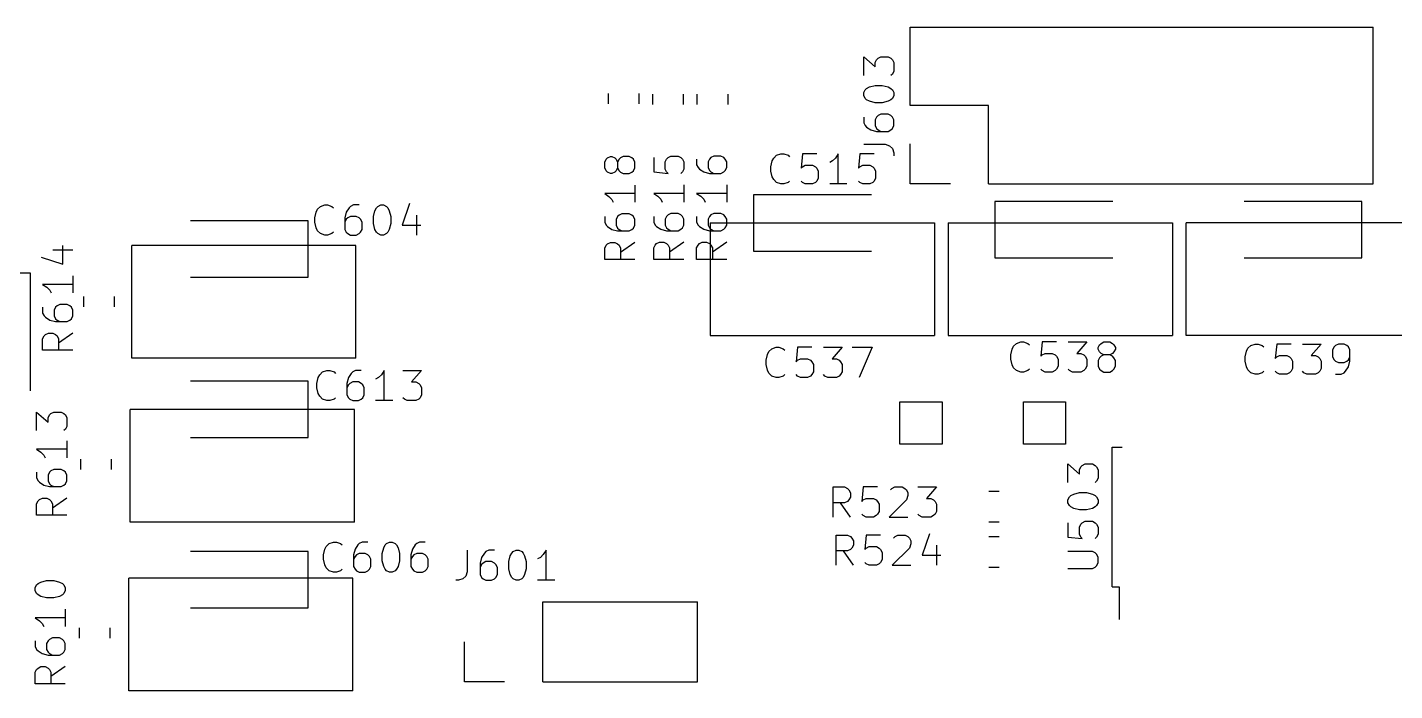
# Model space of a CAD drawing. Extents: x 51 to 209, y -132 to -32.
# Drawn here: x 136.18 to 181.56, y -131.25 to -109.21 of the extents above; entities that cross this region are included whole.
import ezdxf

# ---------------------------------------------------------------- set-up
doc = ezdxf.new("R2010")
doc.units = 0
doc.layers.add('BLACK', color=7, linetype='CONTINUOUS')

msp = doc.modelspace()

# ---------------------------------------------------------------- linework, layer by layer
at = {"layer": 'BLACK', "linetype": 'CONTINUOUS'}
for p, q in [((165.486, -109.214), (180.846, -109.214)), ((165.486, -111.814), (165.486, -109.214)), ((180.846, -114.414), (180.846, -109.214)), ((163.938, -110.814), (163.938, -110.195)), ((163.938, -110.195), (164.319, -110.528)), ((164.367, -110.29), (164.415, -110.243)), ((164.415, -110.243), (164.51, -110.195)), ((164.51, -110.195), (164.748, -110.195)), ((164.748, -110.195), (164.843, -110.243)), ((164.843, -110.243), (164.891, -110.29)), ((164.319, -110.385), (164.367, -110.29)), ((164.319, -110.528), (164.319, -110.385)), ((164.891, -110.29), (164.938, -110.385)), ((164.938, -110.671), (164.891, -110.766)), ((164.938, -110.385), (164.938, -110.671)), ((164.129, -111.195), (164.319, -111.147)), ((164.319, -111.147), (164.557, -111.147)), ((164.557, -111.147), (164.748, -111.195)), ((164.891, -110.766), (164.843, -110.814)), ((155.456, -111.413), (155.456, -111.755)), ((156.476, -111.413), (156.476, -111.755)), ((156.932, -111.432), (156.932, -111.774)), ((157.952, -111.432), (157.952, -111.774)), ((158.406, -111.432), (158.406, -111.774)), ((159.426, -111.432), (159.426, -111.774)), ((163.938, -111.385), (163.986, -111.29)), ((163.938, -111.481), (163.938, -111.385)), ((163.986, -111.576), (163.938, -111.481)), ((163.986, -111.29), (164.034, -111.243)), ((164.034, -111.624), (163.986, -111.576)), ((164.034, -111.243), (164.129, -111.195)), ((164.129, -111.671), (164.034, -111.624)), ((164.748, -111.195), (164.843, -111.243)), ((164.843, -111.624), (164.748, -111.671)), ((164.843, -111.243), (164.891, -111.29)), ((164.891, -111.576), (164.843, -111.624)), ((164.891, -111.29), (164.938, -111.385)), ((164.938, -111.481), (164.891, -111.576)), ((164.938, -111.385), (164.938, -111.481)), ((164.319, -111.719), (164.129, -111.671)), ((164.557, -111.719), (164.319, -111.719)), ((164.748, -111.671), (164.557, -111.719)), ((168.086, -111.814), (165.486, -111.814)), ((168.086, -114.414), (168.086, -111.814)), ((163.938, -112.195), (163.938, -112.385)), ((163.938, -112.385), (163.986, -112.481)), ((163.986, -112.481), (164.034, -112.528)), ((164.034, -112.528), (164.176, -112.624)), ((164.367, -112.195), (164.319, -112.29)), ((164.319, -112.29), (164.319, -112.481)), ((164.319, -112.481), (164.367, -112.576)), ((164.415, -112.147), (164.367, -112.195)), ((164.51, -112.1), (164.415, -112.147)), ((164.748, -112.1), (164.51, -112.1)), ((164.843, -112.147), (164.748, -112.1)), ((164.891, -112.195), (164.843, -112.147)), ((164.938, -112.29), (164.891, -112.195)), ((164.891, -112.576), (164.938, -112.481)), ((164.938, -112.481), (164.938, -112.29)), ((164.176, -112.624), (164.367, -112.671)), ((164.367, -112.576), (164.415, -112.624)), ((164.367, -112.671), (164.748, -112.671)), ((164.415, -112.624), (164.51, -112.671)), ((164.748, -112.671), (164.843, -112.624)), ((164.843, -112.624), (164.891, -112.576)), ((161.048, -113.464), (161.191, -113.416)), ((161.191, -113.416), (161.286, -113.416)), ((161.286, -113.416), (161.429, -113.464)), ((161.906, -113.416), (161.858, -113.893)), ((162.382, -113.416), (161.906, -113.416)), ((163.096, -113.416), (163.001, -113.559)), ((163.096, -114.416), (163.096, -113.416)), ((163.81, -113.416), (163.763, -113.893)), ((164.286, -113.416), (163.81, -113.416)), ((163.938, -113.1), (164.653, -113.1)), ((164.653, -113.1), (164.796, -113.147)), ((164.796, -113.147), (164.891, -113.243)), ((164.891, -113.243), (164.938, -113.385)), ((164.938, -113.385), (164.938, -113.481)), ((165.486, -114.414), (165.486, -113.084)), ((155.342, -113.692), (155.39, -113.597)), ((155.342, -113.883), (155.342, -113.692)), ((155.39, -113.978), (155.342, -113.883)), ((155.39, -113.597), (155.437, -113.549)), ((155.437, -113.549), (155.532, -113.502)), ((155.532, -113.502), (155.58, -113.502)), ((155.58, -113.502), (155.675, -113.549)), ((155.675, -113.549), (155.723, -113.597)), ((155.723, -113.597), (155.771, -113.692)), ((155.771, -113.883), (155.723, -113.978)), ((155.818, -113.597), (155.771, -113.692)), ((155.771, -113.692), (155.771, -113.883)), ((155.771, -113.883), (155.818, -113.978)), ((155.866, -113.549), (155.818, -113.597)), ((155.961, -113.502), (155.866, -113.549)), ((156.152, -113.502), (155.961, -113.502)), ((156.247, -113.549), (156.152, -113.502)), ((156.294, -113.597), (156.247, -113.549)), ((156.342, -113.692), (156.294, -113.597)), ((156.294, -113.978), (156.342, -113.883)), ((156.342, -113.883), (156.342, -113.692)), ((156.968, -113.544), (156.968, -114.02)), ((157.349, -113.686), (157.397, -113.591)), ((157.349, -113.924), (157.349, -113.686)), ((157.397, -113.591), (157.445, -113.544)), ((157.445, -113.544), (157.54, -113.496)), ((157.54, -113.496), (157.778, -113.496)), ((157.778, -113.496), (157.873, -113.544)), ((157.873, -113.544), (157.921, -113.591)), ((157.921, -113.591), (157.968, -113.686)), ((157.968, -113.686), (157.968, -113.924)), ((158.392, -113.591), (158.392, -113.782)), ((158.392, -113.782), (158.44, -113.877)), ((158.44, -113.877), (158.487, -113.924)), ((158.821, -113.591), (158.773, -113.686)), ((158.773, -113.686), (158.773, -113.877)), ((158.773, -113.877), (158.821, -113.972)), ((158.868, -113.544), (158.821, -113.591)), ((158.963, -113.496), (158.868, -113.544)), ((159.202, -113.496), (158.963, -113.496)), ((159.297, -113.544), (159.202, -113.496)), ((159.344, -113.591), (159.297, -113.544)), ((159.392, -113.686), (159.344, -113.591)), ((159.344, -113.972), (159.392, -113.877)), ((159.392, -113.877), (159.392, -113.686)), ((160.858, -113.845), (160.906, -113.654)), ((160.858, -113.988), (160.858, -113.845)), ((160.906, -113.654), (160.953, -113.559)), ((160.953, -113.559), (161.048, -113.464)), ((161.429, -113.464), (161.477, -113.512)), ((161.858, -113.893), (161.906, -113.845)), ((161.906, -113.845), (162.001, -113.797)), ((162.001, -113.797), (162.239, -113.797)), ((162.239, -113.797), (162.334, -113.845)), ((162.334, -113.845), (162.382, -113.893)), ((162.382, -113.893), (162.429, -113.988)), ((162.906, -113.654), (162.81, -113.702)), ((163.001, -113.559), (162.906, -113.654)), ((163.763, -113.893), (163.81, -113.845)), ((163.81, -113.845), (163.906, -113.797)), ((163.906, -113.797), (164.144, -113.797)), ((164.144, -113.797), (164.239, -113.845)), ((164.239, -113.845), (164.286, -113.893)), ((164.286, -113.893), (164.334, -113.988)), ((155.437, -114.026), (155.39, -113.978)), ((155.532, -114.073), (155.437, -114.026)), ((155.58, -114.073), (155.532, -114.073)), ((155.675, -114.026), (155.58, -114.073)), ((155.723, -113.978), (155.675, -114.026)), ((155.818, -113.978), (155.866, -114.026)), ((155.866, -114.026), (155.961, -114.073)), ((155.961, -114.073), (156.152, -114.073)), ((156.152, -114.073), (156.247, -114.026)), ((156.247, -114.026), (156.294, -113.978)), ((156.968, -114.02), (157.445, -114.067)), ((157.397, -114.02), (157.349, -113.924)), ((157.445, -114.067), (157.397, -114.02)), ((157.921, -114.02), (157.873, -114.067)), ((157.968, -113.924), (157.921, -114.02)), ((158.487, -113.924), (158.63, -114.02)), ((158.63, -114.02), (158.821, -114.067)), ((158.821, -113.972), (158.868, -114.02)), ((158.821, -114.067), (159.202, -114.067)), ((158.868, -114.02), (158.963, -114.067)), ((159.202, -114.067), (159.297, -114.02)), ((159.297, -114.02), (159.344, -113.972)), ((160.906, -114.178), (160.858, -113.988)), ((160.953, -114.274), (160.906, -114.178)), ((161.048, -114.369), (160.953, -114.274)), ((161.477, -114.321), (161.429, -114.369)), ((161.906, -114.369), (161.858, -114.321)), ((162.382, -114.321), (162.334, -114.369)), ((162.429, -114.226), (162.382, -114.321)), ((162.429, -113.988), (162.429, -114.226)), ((163.81, -114.369), (163.763, -114.321)), ((164.286, -114.321), (164.239, -114.369)), ((164.334, -114.226), (164.286, -114.321)), ((164.334, -113.988), (164.334, -114.226)), ((156.342, -114.74), (155.342, -114.74)), ((155.342, -114.74), (155.485, -114.835)), ((156.342, -114.454), (156.342, -115.026)), ((157.968, -114.734), (156.968, -114.734)), ((156.968, -114.734), (157.111, -114.829)), ((157.968, -114.448), (157.968, -115.02)), ((159.392, -114.734), (158.392, -114.734)), ((158.392, -114.734), (158.535, -114.829)), ((159.392, -114.448), (159.392, -115.02)), ((164.196, -114.779), (160.286, -114.779)), ((160.286, -114.779), (160.286, -116.649)), ((161.191, -114.416), (161.048, -114.369)), ((161.286, -114.416), (161.191, -114.416)), ((161.429, -114.369), (161.286, -114.416)), ((162.001, -114.416), (161.906, -114.369)), ((162.239, -114.416), (162.001, -114.416)), ((162.334, -114.369), (162.239, -114.416)), ((163.382, -114.416), (162.81, -114.416)), ((163.906, -114.416), (163.81, -114.369)), ((164.144, -114.416), (163.906, -114.416)), ((164.239, -114.369), (164.144, -114.416)), ((166.816, -114.414), (165.486, -114.414)), ((168.086, -114.414), (180.846, -114.414)), ((145.766, -115.354), (145.813, -115.259)), ((145.813, -115.259), (145.908, -115.164)), ((145.908, -115.164), (146.051, -115.116)), ((146.051, -115.116), (146.146, -115.116)), ((146.146, -115.116), (146.289, -115.164)), ((146.289, -115.164), (146.337, -115.212)), ((146.861, -115.212), (146.766, -115.354)), ((146.908, -115.164), (146.861, -115.212)), ((147.004, -115.116), (146.908, -115.164)), ((147.194, -115.116), (147.004, -115.116)), ((147.718, -115.307), (147.766, -115.212)), ((147.766, -115.212), (147.813, -115.164)), ((147.813, -115.164), (147.908, -115.116)), ((147.908, -115.116), (148.004, -115.116)), ((148.004, -115.116), (148.099, -115.164)), ((148.099, -115.164), (148.146, -115.212)), ((148.146, -115.212), (148.194, -115.307)), ((148.861, -115.069), (148.623, -115.783)), ((155.485, -114.835), (155.58, -114.93)), ((155.58, -114.93), (155.628, -115.026)), ((157.111, -114.829), (157.206, -114.924)), ((157.206, -114.924), (157.254, -115.02)), ((158.535, -114.829), (158.63, -114.924)), ((158.63, -114.924), (158.678, -115.02)), ((172.206, -114.999), (168.296, -114.999)), ((168.296, -114.999), (168.296, -116.869)), ((180.476, -114.999), (176.566, -114.999)), ((180.476, -116.869), (180.476, -114.999)), ((145.506, -115.649), (141.596, -115.649)), ((145.506, -117.519), (145.506, -115.649)), ((145.718, -115.545), (145.766, -115.354)), ((145.718, -115.688), (145.718, -115.545)), ((145.766, -115.878), (145.718, -115.688)), ((146.766, -115.354), (146.718, -115.545)), ((146.718, -115.545), (146.718, -115.926)), ((146.766, -115.593), (146.718, -115.688)), ((146.813, -115.545), (146.766, -115.593)), ((146.908, -115.497), (146.813, -115.545)), ((147.099, -115.497), (146.908, -115.497)), ((147.194, -115.545), (147.099, -115.497)), ((147.242, -115.593), (147.194, -115.545)), ((147.289, -115.688), (147.242, -115.593)), ((147.289, -115.926), (147.289, -115.688)), ((147.67, -115.497), (147.718, -115.307)), ((147.67, -115.735), (147.67, -115.497)), ((148.194, -115.307), (148.242, -115.497)), ((148.242, -115.497), (148.242, -115.735)), ((149.099, -115.45), (149.099, -116.116)), ((155.342, -115.502), (155.342, -115.692)), ((155.342, -115.692), (155.39, -115.787)), ((155.771, -115.502), (155.723, -115.597)), ((155.723, -115.597), (155.723, -115.787)), ((155.818, -115.454), (155.771, -115.502)), ((155.913, -115.407), (155.818, -115.454)), ((156.152, -115.407), (155.913, -115.407)), ((156.247, -115.454), (156.152, -115.407)), ((156.294, -115.502), (156.247, -115.454)), ((156.342, -115.597), (156.294, -115.502)), ((156.342, -115.787), (156.342, -115.597)), ((156.968, -115.496), (156.968, -115.686)), ((156.968, -115.686), (157.016, -115.782)), ((157.397, -115.496), (157.349, -115.591)), ((157.349, -115.591), (157.349, -115.782)), ((157.445, -115.448), (157.397, -115.496)), ((157.54, -115.401), (157.445, -115.448)), ((157.778, -115.401), (157.54, -115.401)), ((157.873, -115.448), (157.778, -115.401)), ((157.921, -115.496), (157.873, -115.448)), ((157.968, -115.591), (157.921, -115.496)), ((157.968, -115.782), (157.968, -115.591)), ((158.392, -115.496), (158.392, -115.686)), ((158.392, -115.686), (158.44, -115.782)), ((158.821, -115.496), (158.773, -115.591)), ((158.773, -115.591), (158.773, -115.782)), ((158.868, -115.448), (158.821, -115.496)), ((158.846, -115.714), (166.286, -115.714)), ((158.846, -115.714), (158.846, -119.454)), ((158.963, -115.401), (158.868, -115.448)), ((159.202, -115.401), (158.963, -115.401)), ((159.297, -115.448), (159.202, -115.401)), ((159.344, -115.496), (159.297, -115.448)), ((159.392, -115.591), (159.344, -115.496)), ((159.392, -115.782), (159.392, -115.591)), ((166.286, -115.714), (166.286, -119.454)), ((166.746, -115.714), (174.186, -115.714)), ((166.746, -115.714), (166.746, -119.454)), ((174.186, -115.714), (174.186, -119.454)), ((182.086, -115.714), (174.646, -115.714)), ((174.646, -119.454), (174.646, -115.714)), ((145.813, -115.974), (145.766, -115.878)), ((145.908, -116.069), (145.813, -115.974)), ((146.051, -116.116), (145.908, -116.069)), ((146.146, -116.116), (146.051, -116.116)), ((146.289, -116.069), (146.146, -116.116)), ((146.337, -116.021), (146.289, -116.069)), ((146.718, -115.926), (146.766, -116.021)), ((146.766, -116.021), (146.813, -116.069)), ((146.813, -116.069), (146.908, -116.116)), ((146.908, -116.116), (147.099, -116.116)), ((147.099, -116.116), (147.194, -116.069)), ((147.194, -116.069), (147.242, -116.021)), ((147.242, -116.021), (147.289, -115.926)), ((147.718, -115.926), (147.67, -115.735)), ((147.766, -116.021), (147.718, -115.926)), ((147.813, -116.069), (147.766, -116.021)), ((147.908, -116.116), (147.813, -116.069)), ((148.004, -116.116), (147.908, -116.116)), ((148.099, -116.069), (148.004, -116.116)), ((148.146, -116.021), (148.099, -116.069)), ((148.194, -115.926), (148.146, -116.021)), ((148.242, -115.735), (148.194, -115.926)), ((148.623, -115.783), (149.242, -115.783)), ((155.39, -115.787), (155.437, -115.835)), ((155.437, -115.835), (155.58, -115.93)), ((155.58, -115.93), (155.771, -115.978)), ((155.723, -115.787), (155.771, -115.883)), ((155.771, -115.883), (155.818, -115.93)), ((155.771, -115.978), (156.152, -115.978)), ((155.818, -115.93), (155.913, -115.978)), ((156.152, -115.978), (156.247, -115.93)), ((156.247, -115.93), (156.294, -115.883)), ((156.294, -115.883), (156.342, -115.787)), ((157.016, -115.782), (157.064, -115.829)), ((157.064, -115.829), (157.206, -115.924)), ((157.206, -115.924), (157.397, -115.972)), ((157.349, -115.782), (157.397, -115.877)), ((157.397, -115.877), (157.445, -115.924)), ((157.397, -115.972), (157.778, -115.972)), ((157.445, -115.924), (157.54, -115.972)), ((157.778, -115.972), (157.873, -115.924)), ((157.873, -115.924), (157.921, -115.877)), ((157.921, -115.877), (157.968, -115.782)), ((158.44, -115.782), (158.487, -115.829)), ((158.487, -115.829), (158.63, -115.924)), ((158.63, -115.924), (158.821, -115.972)), ((158.773, -115.782), (158.821, -115.877)), ((158.821, -115.877), (158.868, -115.924)), ((158.821, -115.972), (159.202, -115.972)), ((158.868, -115.924), (158.963, -115.972)), ((159.202, -115.972), (159.297, -115.924)), ((159.297, -115.924), (159.344, -115.877)), ((159.344, -115.877), (159.392, -115.782)), ((137.022, -116.611), (137.688, -116.611)), ((137.355, -117.087), (137.355, -116.468)), ((147.086, -116.464), (139.646, -116.464)), ((139.646, -120.204), (139.646, -116.464)), ((147.086, -120.204), (147.086, -116.464)), ((155.342, -116.549), (155.39, -116.454)), ((155.342, -116.93), (155.342, -116.549)), ((155.39, -116.454), (155.437, -116.407)), ((155.437, -116.407), (155.532, -116.359)), ((155.532, -116.359), (155.675, -116.359)), ((155.675, -116.359), (155.771, -116.407)), ((155.771, -116.407), (155.818, -116.454)), ((155.818, -116.454), (155.866, -116.549)), ((156.342, -116.359), (155.866, -116.692)), ((155.866, -116.549), (155.866, -116.93)), ((156.968, -116.544), (157.016, -116.448)), ((156.968, -116.924), (156.968, -116.544)), ((157.016, -116.448), (157.064, -116.401)), ((157.064, -116.401), (157.159, -116.353)), ((157.159, -116.353), (157.302, -116.353)), ((157.302, -116.353), (157.397, -116.401)), ((157.397, -116.401), (157.445, -116.448)), ((157.445, -116.448), (157.492, -116.544)), ((157.968, -116.353), (157.492, -116.686)), ((157.492, -116.544), (157.492, -116.924)), ((158.392, -116.544), (158.44, -116.448)), ((158.392, -116.924), (158.392, -116.544)), ((158.44, -116.448), (158.487, -116.401)), ((158.487, -116.401), (158.582, -116.353)), ((158.582, -116.353), (158.725, -116.353)), ((158.725, -116.353), (158.821, -116.401)), ((158.821, -116.401), (158.868, -116.448)), ((158.868, -116.448), (158.916, -116.544)), ((159.392, -116.353), (158.916, -116.686)), ((158.916, -116.544), (158.916, -116.924)), ((136.641, -116.849), (137.355, -117.087)), ((156.342, -116.93), (155.342, -116.93)), ((157.968, -116.924), (156.968, -116.924)), ((159.392, -116.924), (158.392, -116.924)), ((160.286, -116.649), (164.196, -116.649)), ((168.296, -116.869), (172.206, -116.869)), ((176.566, -116.869), (180.476, -116.869)), ((136.281, -117.384), (134.411, -117.384)), ((136.281, -121.294), (136.281, -117.384)), ((137.688, -117.468), (137.688, -118.04)), ((141.596, -117.519), (145.506, -117.519)), ((137.688, -117.754), (136.688, -117.754)), ((136.688, -117.754), (136.831, -117.849)), ((136.831, -117.849), (136.926, -117.944)), ((136.926, -117.944), (136.974, -118.04)), ((137.26, -118.421), (137.165, -118.468)), ((137.498, -118.421), (137.26, -118.421)), ((137.593, -118.468), (137.498, -118.421)), ((138.056, -118.505), (138.056, -118.163)), ((139.076, -118.505), (139.076, -118.163)), ((136.688, -118.516), (136.688, -118.706)), ((136.688, -118.706), (136.736, -118.802)), ((136.736, -118.802), (136.784, -118.849)), ((136.784, -118.849), (136.926, -118.944)), ((137.117, -118.516), (137.069, -118.611)), ((137.069, -118.611), (137.069, -118.802)), ((137.069, -118.802), (137.117, -118.897)), ((137.165, -118.468), (137.117, -118.516)), ((137.117, -118.897), (137.165, -118.944)), ((137.641, -118.516), (137.593, -118.468)), ((137.593, -118.944), (137.641, -118.897)), ((137.688, -118.611), (137.641, -118.516)), ((137.641, -118.897), (137.688, -118.802)), ((137.688, -118.802), (137.688, -118.611)), ((136.926, -118.944), (137.117, -118.992)), ((137.117, -118.992), (137.498, -118.992)), ((137.165, -118.944), (137.26, -118.992)), ((137.498, -118.992), (137.593, -118.944)), ((136.688, -119.564), (136.736, -119.468)), ((136.688, -119.944), (136.688, -119.564)), ((136.736, -119.468), (136.784, -119.421)), ((136.784, -119.421), (136.879, -119.373)), ((136.879, -119.373), (137.022, -119.373)), ((137.022, -119.373), (137.117, -119.421)), ((137.117, -119.421), (137.165, -119.468)), ((137.165, -119.468), (137.212, -119.564)), ((137.688, -119.373), (137.212, -119.706)), ((137.212, -119.564), (137.212, -119.944)), ((158.846, -119.454), (166.286, -119.454)), ((166.746, -119.454), (174.186, -119.454)), ((168.913, -119.809), (169.008, -119.714)), ((169.008, -119.714), (169.151, -119.666)), ((169.151, -119.666), (169.246, -119.666)), ((169.246, -119.666), (169.389, -119.714)), ((169.389, -119.714), (169.437, -119.762)), ((169.866, -119.666), (169.818, -120.143)), ((170.342, -119.666), (169.866, -119.666)), ((170.723, -119.666), (171.342, -119.666)), ((171.342, -119.666), (171.008, -120.047)), ((171.723, -119.857), (171.77, -119.762)), ((171.77, -119.762), (171.818, -119.714)), ((171.818, -119.714), (171.913, -119.666)), ((171.913, -119.666), (172.104, -119.666)), ((172.104, -119.666), (172.199, -119.714)), ((172.199, -119.714), (172.246, -119.762)), ((172.246, -119.762), (172.294, -119.857)), ((182.086, -119.454), (174.646, -119.454)), ((176.693, -119.879), (176.788, -119.784)), ((176.788, -119.784), (176.931, -119.736)), ((176.931, -119.736), (177.026, -119.736)), ((177.026, -119.736), (177.169, -119.784)), ((177.169, -119.784), (177.217, -119.832)), ((177.646, -119.736), (177.598, -120.213)), ((178.122, -119.736), (177.646, -119.736)), ((178.503, -119.736), (179.122, -119.736)), ((179.122, -119.736), (178.788, -120.117)), ((179.598, -119.784), (179.55, -119.832)), ((179.693, -119.736), (179.598, -119.784)), ((179.884, -119.736), (179.693, -119.736)), ((179.979, -119.784), (179.884, -119.736)), ((180.026, -119.832), (179.979, -119.784)), ((137.688, -119.944), (136.688, -119.944)), ((147.086, -120.204), (139.646, -120.204)), ((160.698, -120.275), (160.746, -120.084)), ((160.746, -120.084), (160.793, -119.989)), ((160.793, -119.989), (160.888, -119.894)), ((160.888, -119.894), (161.031, -119.846)), ((161.031, -119.846), (161.126, -119.846)), ((161.126, -119.846), (161.269, -119.894)), ((161.269, -119.894), (161.317, -119.942)), ((161.746, -119.846), (161.698, -120.323)), ((162.222, -119.846), (161.746, -119.846)), ((161.746, -120.275), (161.841, -120.227)), ((161.841, -120.227), (162.079, -120.227)), ((162.079, -120.227), (162.174, -120.275)), ((162.603, -119.846), (163.222, -119.846)), ((163.222, -119.846), (162.888, -120.227)), ((162.888, -120.227), (163.031, -120.227)), ((163.031, -120.227), (163.126, -120.275)), ((163.555, -119.846), (164.222, -119.846)), ((164.222, -119.846), (163.793, -120.846)), ((168.818, -120.095), (168.866, -119.904)), ((168.818, -120.238), (168.818, -120.095)), ((168.866, -120.428), (168.818, -120.238)), ((168.866, -119.904), (168.913, -119.809)), ((169.818, -120.143), (169.866, -120.095)), ((169.866, -120.095), (169.961, -120.047)), ((169.961, -120.047), (170.199, -120.047)), ((170.199, -120.047), (170.294, -120.095)), ((170.294, -120.095), (170.342, -120.143)), ((170.342, -120.143), (170.389, -120.238)), ((170.389, -120.238), (170.389, -120.476)), ((171.008, -120.047), (171.151, -120.047)), ((171.151, -120.047), (171.246, -120.095)), ((171.246, -120.095), (171.294, -120.143)), ((171.294, -120.143), (171.342, -120.238)), ((171.342, -120.238), (171.342, -120.476)), ((171.723, -119.904), (171.723, -119.857)), ((171.77, -120), (171.723, -119.904)), ((171.77, -120.19), (171.723, -120.285)), ((171.818, -120.047), (171.77, -120)), ((171.818, -120.143), (171.77, -120.19)), ((171.913, -120.095), (171.818, -120.047)), ((171.913, -120.095), (171.818, -120.143)), ((172.104, -120.095), (171.913, -120.095)), ((172.199, -120.047), (172.104, -120.095)), ((172.199, -120.143), (172.104, -120.095)), ((172.246, -120), (172.199, -120.047)), ((172.246, -120.19), (172.199, -120.143)), ((172.294, -119.904), (172.246, -120)), ((172.294, -120.285), (172.246, -120.19)), ((172.294, -119.857), (172.294, -119.904)), ((176.598, -120.165), (176.646, -119.974)), ((176.598, -120.308), (176.598, -120.165)), ((176.646, -119.974), (176.693, -119.879)), ((177.598, -120.213), (177.646, -120.165)), ((177.646, -120.165), (177.741, -120.117)), ((177.741, -120.117), (177.979, -120.117)), ((177.979, -120.117), (178.074, -120.165)), ((178.074, -120.165), (178.122, -120.213)), ((178.122, -120.213), (178.169, -120.308)), ((178.788, -120.117), (178.931, -120.117)), ((178.931, -120.117), (179.026, -120.165)), ((179.026, -120.165), (179.074, -120.213)), ((179.074, -120.213), (179.122, -120.308)), ((179.55, -119.832), (179.503, -119.927)), ((179.503, -119.927), (179.503, -120.165)), ((179.503, -120.165), (179.55, -120.26)), ((179.55, -120.26), (179.598, -120.308)), ((179.979, -120.308), (180.026, -120.26)), ((180.074, -119.927), (180.026, -119.832)), ((180.026, -120.26), (180.074, -120.165)), ((180.074, -120.308), (180.074, -119.927)), ((145.883, -120.759), (145.978, -120.664)), ((145.978, -120.664), (146.121, -120.616)), ((146.121, -120.616), (146.216, -120.616)), ((146.216, -120.616), (146.359, -120.664)), ((146.359, -120.664), (146.407, -120.712)), ((146.931, -120.712), (146.836, -120.854)), ((146.978, -120.664), (146.931, -120.712)), ((147.074, -120.616), (146.978, -120.664)), ((147.264, -120.616), (147.074, -120.616)), ((148.026, -120.616), (147.931, -120.759)), ((148.026, -121.616), (148.026, -120.616)), ((148.645, -120.616), (149.264, -120.616)), ((149.264, -120.616), (148.931, -120.997)), ((160.698, -120.418), (160.698, -120.275)), ((160.746, -120.608), (160.698, -120.418)), ((160.793, -120.704), (160.746, -120.608)), ((160.888, -120.799), (160.793, -120.704)), ((161.698, -120.323), (161.746, -120.275)), ((162.174, -120.275), (162.222, -120.323)), ((162.222, -120.323), (162.269, -120.418)), ((162.269, -120.656), (162.222, -120.751)), ((162.269, -120.418), (162.269, -120.656)), ((163.126, -120.275), (163.174, -120.323)), ((163.174, -120.323), (163.222, -120.418)), ((163.222, -120.656), (163.174, -120.751)), ((163.222, -120.418), (163.222, -120.656)), ((168.913, -120.524), (168.866, -120.428)), ((169.008, -120.619), (168.913, -120.524)), ((169.151, -120.666), (169.008, -120.619)), ((169.246, -120.666), (169.151, -120.666)), ((169.389, -120.619), (169.246, -120.666)), ((169.437, -120.571), (169.389, -120.619)), ((169.866, -120.619), (169.818, -120.571)), ((169.961, -120.666), (169.866, -120.619)), ((170.199, -120.666), (169.961, -120.666)), ((170.294, -120.619), (170.199, -120.666)), ((170.342, -120.571), (170.294, -120.619)), ((170.389, -120.476), (170.342, -120.571)), ((170.77, -120.619), (170.723, -120.571)), ((170.866, -120.666), (170.77, -120.619)), ((171.151, -120.666), (170.866, -120.666)), ((171.246, -120.619), (171.151, -120.666)), ((171.294, -120.571), (171.246, -120.619)), ((171.342, -120.476), (171.294, -120.571)), ((171.723, -120.285), (171.723, -120.476)), ((171.723, -120.476), (171.77, -120.571)), ((171.77, -120.571), (171.818, -120.619)), ((171.818, -120.619), (171.913, -120.666)), ((171.913, -120.666), (172.104, -120.666)), ((172.104, -120.666), (172.199, -120.619)), ((172.199, -120.619), (172.246, -120.571)), ((172.246, -120.571), (172.294, -120.476)), ((172.294, -120.476), (172.294, -120.285)), ((176.646, -120.498), (176.598, -120.308)), ((176.693, -120.594), (176.646, -120.498)), ((176.788, -120.689), (176.693, -120.594)), ((176.931, -120.736), (176.788, -120.689)), ((177.169, -120.689), (177.026, -120.736)), ((177.217, -120.641), (177.169, -120.689)), ((177.646, -120.689), (177.598, -120.641)), ((177.741, -120.736), (177.646, -120.689)), ((178.074, -120.689), (177.979, -120.736)), ((178.122, -120.641), (178.074, -120.689)), ((178.169, -120.546), (178.122, -120.641)), ((178.169, -120.308), (178.169, -120.546)), ((178.55, -120.689), (178.503, -120.641)), ((178.646, -120.736), (178.55, -120.689)), ((179.026, -120.689), (178.931, -120.736)), ((179.074, -120.641), (179.026, -120.689)), ((179.122, -120.546), (179.074, -120.641)), ((179.122, -120.308), (179.122, -120.546)), ((179.598, -120.308), (179.693, -120.355)), ((179.693, -120.355), (179.884, -120.355)), ((179.788, -120.736), (179.884, -120.689)), ((179.884, -120.355), (179.979, -120.308)), ((179.884, -120.689), (179.931, -120.641)), ((179.931, -120.641), (180.026, -120.498)), ((180.026, -120.498), (180.074, -120.308)), ((145.506, -120.969), (141.596, -120.969)), ((145.506, -122.839), (145.506, -120.969)), ((145.788, -121.045), (145.836, -120.854)), ((145.788, -121.188), (145.788, -121.045)), ((145.836, -120.854), (145.883, -120.759)), ((146.836, -120.854), (146.788, -121.045)), ((146.788, -121.045), (146.788, -121.426)), ((146.836, -121.093), (146.788, -121.188)), ((146.883, -121.045), (146.836, -121.093)), ((146.978, -120.997), (146.883, -121.045)), ((147.169, -120.997), (146.978, -120.997)), ((147.264, -121.045), (147.169, -120.997)), ((147.312, -121.093), (147.264, -121.045)), ((147.359, -121.188), (147.312, -121.093)), ((147.836, -120.854), (147.74, -120.902)), ((147.931, -120.759), (147.836, -120.854)), ((148.931, -120.997), (149.074, -120.997)), ((149.074, -120.997), (149.169, -121.045)), ((149.169, -121.045), (149.216, -121.093)), ((149.216, -121.093), (149.264, -121.188)), ((161.031, -120.846), (160.888, -120.799)), ((161.126, -120.846), (161.031, -120.846)), ((161.269, -120.799), (161.126, -120.846)), ((161.317, -120.751), (161.269, -120.799)), ((161.746, -120.799), (161.698, -120.751)), ((161.841, -120.846), (161.746, -120.799)), ((162.079, -120.846), (161.841, -120.846)), ((162.174, -120.799), (162.079, -120.846)), ((162.222, -120.751), (162.174, -120.799)), ((162.65, -120.799), (162.603, -120.751)), ((162.746, -120.846), (162.65, -120.799)), ((163.031, -120.846), (162.746, -120.846)), ((163.126, -120.799), (163.031, -120.846)), ((163.174, -120.751), (163.126, -120.799)), ((177.026, -120.736), (176.931, -120.736)), ((177.979, -120.736), (177.741, -120.736)), ((178.931, -120.736), (178.646, -120.736)), ((179.598, -120.736), (179.788, -120.736)), ((145.836, -121.378), (145.788, -121.188)), ((145.883, -121.474), (145.836, -121.378)), ((145.978, -121.569), (145.883, -121.474)), ((146.121, -121.616), (145.978, -121.569)), ((146.216, -121.616), (146.121, -121.616)), ((146.359, -121.569), (146.216, -121.616)), ((146.407, -121.521), (146.359, -121.569)), ((146.788, -121.426), (146.836, -121.521)), ((146.836, -121.521), (146.883, -121.569)), ((146.883, -121.569), (146.978, -121.616)), ((146.978, -121.616), (147.169, -121.616)), ((147.169, -121.616), (147.264, -121.569)), ((147.264, -121.569), (147.312, -121.521)), ((147.312, -121.521), (147.359, -121.426)), ((147.359, -121.426), (147.359, -121.188)), ((148.312, -121.616), (147.74, -121.616)), ((148.693, -121.569), (148.645, -121.521)), ((148.788, -121.616), (148.693, -121.569)), ((149.074, -121.616), (148.788, -121.616)), ((149.169, -121.569), (149.074, -121.616)), ((149.216, -121.521), (149.169, -121.569)), ((149.264, -121.426), (149.216, -121.521)), ((149.264, -121.188), (149.264, -121.426)), ((136.488, -122.615), (136.488, -121.996)), ((136.488, -121.996), (136.869, -122.329)), ((136.917, -122.091), (136.965, -122.044)), ((136.965, -122.044), (137.06, -121.996)), ((137.06, -121.996), (137.298, -121.996)), ((137.298, -121.996), (137.393, -122.044)), ((137.393, -122.044), (137.441, -122.091)), ((147.036, -121.914), (139.596, -121.914)), ((139.596, -125.654), (139.596, -121.914)), ((147.036, -125.654), (147.036, -121.914)), ((165.141, -121.659), (166.541, -121.659)), ((165.141, -123.059), (165.141, -121.659)), ((166.541, -121.659), (166.541, -123.059)), ((169.241, -121.659), (170.641, -121.659)), ((169.241, -123.059), (169.241, -121.659)), ((170.641, -121.659), (170.641, -123.059)), ((136.869, -122.186), (136.917, -122.091)), ((136.869, -122.329), (136.869, -122.186)), ((137.441, -122.091), (137.488, -122.186)), ((137.488, -122.472), (137.441, -122.567)), ((137.488, -122.186), (137.488, -122.472)), ((137.441, -122.567), (137.393, -122.615)), ((137.488, -122.948), (137.488, -123.52)), ((141.596, -122.839), (145.506, -122.839)), ((137.488, -123.234), (136.488, -123.234)), ((136.488, -123.234), (136.631, -123.329)), ((136.631, -123.329), (136.726, -123.424)), ((136.726, -123.424), (136.774, -123.52)), ((166.541, -123.059), (165.141, -123.059)), ((170.641, -123.059), (169.241, -123.059)), ((172.191, -123.159), (172.516, -123.159)), ((172.191, -127.809), (172.191, -123.159)), ((137.956, -123.905), (137.956, -123.563)), ((138.976, -123.905), (138.976, -123.563)), ((170.718, -124.341), (170.718, -123.722)), ((170.718, -123.722), (171.099, -124.055)), ((171.099, -123.913), (171.147, -123.817)), ((171.147, -123.817), (171.195, -123.77)), ((171.195, -123.77), (171.29, -123.722)), ((171.29, -123.722), (171.528, -123.722)), ((171.528, -123.722), (171.623, -123.77)), ((171.623, -123.77), (171.671, -123.817)), ((171.671, -123.817), (171.718, -123.913)), ((136.488, -123.996), (136.488, -124.186)), ((136.488, -124.186), (136.536, -124.282)), ((136.536, -124.282), (136.584, -124.329)), ((136.584, -124.329), (136.726, -124.424)), ((136.917, -123.996), (136.869, -124.091)), ((136.869, -124.091), (136.869, -124.282)), ((136.869, -124.282), (136.917, -124.377)), ((136.965, -123.948), (136.917, -123.996)), ((137.06, -123.901), (136.965, -123.948)), ((137.298, -123.901), (137.06, -123.901)), ((137.393, -123.948), (137.298, -123.901)), ((137.441, -123.996), (137.393, -123.948)), ((137.488, -124.091), (137.441, -123.996)), ((137.441, -124.377), (137.488, -124.282)), ((137.488, -124.282), (137.488, -124.091)), ((171.099, -124.055), (171.099, -123.913)), ((171.671, -124.294), (171.623, -124.341)), ((171.718, -124.198), (171.671, -124.294)), ((171.718, -123.913), (171.718, -124.198)), ((136.726, -124.424), (136.917, -124.472)), ((136.917, -124.377), (136.965, -124.424)), ((136.917, -124.472), (137.298, -124.472)), ((136.965, -124.424), (137.06, -124.472)), ((137.298, -124.472), (137.393, -124.424)), ((137.393, -124.424), (137.441, -124.377)), ((162.926, -125.486), (162.926, -124.486)), ((162.926, -124.486), (163.306, -124.486)), ((163.306, -124.486), (163.402, -124.534)), ((163.402, -124.534), (163.449, -124.582)), ((163.449, -124.582), (163.497, -124.677)), ((163.497, -124.677), (163.497, -124.82)), ((163.926, -124.486), (163.878, -124.963)), ((164.402, -124.486), (163.926, -124.486)), ((164.83, -124.582), (164.878, -124.534)), ((164.878, -124.534), (164.973, -124.486)), ((164.973, -124.486), (165.211, -124.486)), ((165.211, -124.486), (165.306, -124.534)), ((165.306, -124.534), (165.354, -124.582)), ((165.354, -124.582), (165.402, -124.677)), ((165.402, -124.772), (165.354, -124.915)), ((165.402, -124.677), (165.402, -124.772)), ((165.735, -124.486), (166.354, -124.486)), ((166.354, -124.486), (166.021, -124.867)), ((168.087, -124.628), (168.43, -124.628)), ((170.766, -124.817), (170.814, -124.77)), ((170.814, -124.77), (170.909, -124.722)), ((170.909, -124.722), (171.099, -124.674)), ((171.099, -124.674), (171.337, -124.674)), ((171.337, -124.674), (171.528, -124.722)), ((171.528, -124.722), (171.623, -124.77)), ((171.623, -124.77), (171.671, -124.817)), ((136.488, -125.044), (136.536, -124.948)), ((136.488, -125.424), (136.488, -125.044)), ((136.536, -124.948), (136.584, -124.901)), ((136.584, -124.901), (136.679, -124.853)), ((136.679, -124.853), (136.822, -124.853)), ((136.822, -124.853), (136.917, -124.901)), ((136.917, -124.901), (136.965, -124.948)), ((136.965, -124.948), (137.012, -125.044)), ((137.488, -124.853), (137.012, -125.186)), ((137.012, -125.044), (137.012, -125.424)), ((163.306, -125.01), (162.926, -125.01)), ((163.497, -125.486), (163.164, -125.01)), ((163.402, -124.963), (163.306, -125.01)), ((163.449, -124.915), (163.402, -124.963)), ((163.497, -124.82), (163.449, -124.915)), ((163.878, -124.963), (163.926, -124.915)), ((163.926, -124.915), (164.021, -124.867)), ((164.021, -124.867), (164.259, -124.867)), ((164.259, -124.867), (164.354, -124.915)), ((164.354, -124.915), (164.402, -124.963)), ((164.402, -124.963), (164.449, -125.058)), ((164.449, -125.058), (164.449, -125.296)), ((165.354, -124.915), (164.783, -125.486)), ((166.021, -124.867), (166.164, -124.867)), ((166.164, -124.867), (166.259, -124.915)), ((166.259, -124.915), (166.306, -124.963)), ((166.306, -124.963), (166.354, -125.058)), ((166.354, -125.058), (166.354, -125.296)), ((170.718, -124.913), (170.766, -124.817)), ((170.718, -125.008), (170.718, -124.913)), ((170.766, -125.103), (170.718, -125.008)), ((170.814, -125.151), (170.766, -125.103)), ((170.909, -125.198), (170.814, -125.151)), ((171.099, -125.246), (170.909, -125.198)), ((171.337, -125.246), (171.099, -125.246)), ((171.528, -125.198), (171.337, -125.246)), ((171.623, -125.151), (171.528, -125.198)), ((171.671, -125.103), (171.623, -125.151)), ((171.671, -124.817), (171.718, -124.913)), ((171.718, -125.008), (171.671, -125.103)), ((171.718, -124.913), (171.718, -125.008)), ((137.488, -125.424), (136.488, -125.424)), ((147.036, -125.654), (139.596, -125.654)), ((163.926, -125.439), (163.878, -125.391)), ((164.021, -125.486), (163.926, -125.439)), ((164.259, -125.486), (164.021, -125.486)), ((164.354, -125.439), (164.259, -125.486)), ((164.402, -125.391), (164.354, -125.439)), ((164.449, -125.296), (164.402, -125.391)), ((164.783, -125.486), (165.402, -125.486)), ((165.783, -125.439), (165.735, -125.391)), ((165.878, -125.486), (165.783, -125.439)), ((166.164, -125.486), (165.878, -125.486)), ((166.259, -125.439), (166.164, -125.486)), ((166.306, -125.391), (166.259, -125.439)), ((166.354, -125.296), (166.306, -125.391)), ((168.087, -125.648), (168.43, -125.648)), ((170.718, -125.674), (170.718, -126.151)), ((171.147, -125.722), (171.195, -125.674)), ((171.195, -125.674), (171.29, -125.627)), ((171.29, -125.627), (171.528, -125.627)), ((171.528, -125.627), (171.623, -125.674)), ((171.623, -125.674), (171.671, -125.722)), ((163.026, -127.086), (163.026, -126.086)), ((163.026, -126.086), (163.406, -126.086)), ((163.406, -126.086), (163.502, -126.134)), ((163.502, -126.134), (163.549, -126.182)), ((164.026, -126.086), (163.978, -126.563)), ((164.502, -126.086), (164.026, -126.086)), ((164.93, -126.182), (164.978, -126.134)), ((164.978, -126.134), (165.073, -126.086)), ((165.073, -126.086), (165.311, -126.086)), ((165.311, -126.086), (165.406, -126.134)), ((165.406, -126.134), (165.454, -126.182)), ((166.121, -126.039), (165.883, -126.753)), ((168.087, -126.128), (168.43, -126.128)), ((170.718, -126.151), (171.195, -126.198)), ((171.099, -125.817), (171.147, -125.722)), ((171.099, -126.055), (171.099, -125.817)), ((171.147, -126.151), (171.099, -126.055)), ((171.195, -126.198), (171.147, -126.151)), ((171.671, -126.151), (171.623, -126.198)), ((171.671, -125.722), (171.718, -125.817)), ((171.718, -126.055), (171.671, -126.151)), ((171.718, -125.817), (171.718, -126.055)), ((146.008, -126.745), (146.056, -126.554)), ((146.056, -126.554), (146.103, -126.459)), ((146.103, -126.459), (146.198, -126.364)), ((146.198, -126.364), (146.341, -126.316)), ((146.341, -126.316), (146.436, -126.316)), ((146.436, -126.316), (146.579, -126.364)), ((146.579, -126.364), (146.627, -126.412)), ((147.056, -126.554), (147.008, -126.745)), ((147.151, -126.412), (147.056, -126.554)), ((147.198, -126.364), (147.151, -126.412)), ((147.294, -126.316), (147.198, -126.364)), ((147.484, -126.316), (147.294, -126.316)), ((147.96, -126.697), (148.008, -126.507)), ((148.008, -126.507), (148.056, -126.412)), ((148.056, -126.412), (148.103, -126.364)), ((148.103, -126.364), (148.198, -126.316)), ((148.198, -126.316), (148.294, -126.316)), ((148.294, -126.316), (148.389, -126.364)), ((148.389, -126.364), (148.436, -126.412)), ((148.436, -126.412), (148.484, -126.507)), ((148.484, -126.507), (148.532, -126.697)), ((148.96, -126.554), (148.913, -126.745)), ((149.056, -126.412), (148.96, -126.554)), ((149.103, -126.364), (149.056, -126.412)), ((149.198, -126.316), (149.103, -126.364)), ((149.389, -126.316), (149.198, -126.316)), ((150.78, -126.586), (150.78, -127.301)), ((151.495, -126.586), (151.399, -126.634)), ((151.685, -126.586), (151.495, -126.586)), ((152.304, -126.634), (152.399, -126.586)), ((152.399, -126.586), (152.495, -126.586)), ((152.495, -126.586), (152.59, -126.634)), ((153.399, -126.586), (153.304, -126.729)), ((153.399, -127.586), (153.399, -126.586)), ((163.406, -126.61), (163.026, -126.61)), ((163.597, -127.086), (163.264, -126.61)), ((163.502, -126.563), (163.406, -126.61)), ((163.549, -126.515), (163.502, -126.563)), ((163.549, -126.182), (163.597, -126.277)), ((163.597, -126.42), (163.549, -126.515)), ((163.597, -126.277), (163.597, -126.42)), ((163.978, -126.563), (164.026, -126.515)), ((164.026, -126.515), (164.121, -126.467)), ((164.121, -126.467), (164.359, -126.467)), ((164.359, -126.467), (164.454, -126.515)), ((164.454, -126.515), (164.502, -126.563)), ((164.502, -126.563), (164.549, -126.658)), ((165.454, -126.515), (164.883, -127.086)), ((165.454, -126.182), (165.502, -126.277)), ((165.502, -126.372), (165.454, -126.515)), ((165.502, -126.277), (165.502, -126.372)), ((166.359, -126.42), (166.359, -127.086)), ((145.506, -126.629), (141.596, -126.629)), ((145.506, -128.499), (145.506, -126.629)), ((146.008, -126.888), (146.008, -126.745)), ((146.056, -127.078), (146.008, -126.888)), ((147.008, -126.745), (147.008, -127.126)), ((147.056, -126.793), (147.008, -126.888)), ((147.103, -126.745), (147.056, -126.793)), ((147.198, -126.697), (147.103, -126.745)), ((147.389, -126.697), (147.198, -126.697)), ((147.484, -126.745), (147.389, -126.697)), ((147.532, -126.793), (147.484, -126.745)), ((147.579, -126.888), (147.532, -126.793)), ((147.579, -127.126), (147.579, -126.888)), ((147.96, -126.935), (147.96, -126.697)), ((148.008, -127.126), (147.96, -126.935)), ((148.532, -126.935), (148.484, -127.126)), ((148.532, -126.697), (148.532, -126.935)), ((148.913, -126.745), (148.913, -127.126)), ((148.96, -126.793), (148.913, -126.888)), ((149.008, -126.745), (148.96, -126.793)), ((149.103, -126.697), (149.008, -126.745)), ((149.294, -126.697), (149.103, -126.697)), ((149.389, -126.745), (149.294, -126.697)), ((149.436, -126.793), (149.389, -126.745)), ((149.484, -126.888), (149.436, -126.793)), ((149.484, -127.126), (149.484, -126.888)), ((151.256, -126.824), (151.209, -127.015)), ((151.209, -127.015), (151.209, -127.396)), ((151.256, -127.063), (151.209, -127.158)), ((151.352, -126.682), (151.256, -126.824)), ((151.304, -127.015), (151.256, -127.063)), ((151.399, -126.967), (151.304, -127.015)), ((151.399, -126.634), (151.352, -126.682)), ((151.59, -126.967), (151.399, -126.967)), ((151.685, -127.015), (151.59, -126.967)), ((151.733, -127.063), (151.685, -127.015)), ((151.78, -127.158), (151.733, -127.063)), ((152.161, -126.967), (152.209, -126.777)), ((152.161, -127.205), (152.161, -126.967)), ((152.209, -126.777), (152.256, -126.682)), ((152.256, -126.682), (152.304, -126.634)), ((152.59, -126.634), (152.637, -126.682)), ((152.637, -126.682), (152.685, -126.777)), ((152.685, -126.777), (152.733, -126.967)), ((152.733, -126.967), (152.733, -127.205)), ((153.209, -126.824), (153.114, -126.872)), ((153.304, -126.729), (153.209, -126.824)), ((164.026, -127.039), (163.978, -126.991)), ((164.121, -127.086), (164.026, -127.039)), ((164.454, -127.039), (164.359, -127.086)), ((164.502, -126.991), (164.454, -127.039)), ((164.549, -126.896), (164.502, -126.991)), ((164.549, -126.658), (164.549, -126.896)), ((165.883, -126.753), (166.502, -126.753)), ((171.528, -126.627), (170.718, -126.627)), ((171.623, -126.674), (171.528, -126.627)), ((171.671, -126.722), (171.623, -126.674)), ((171.718, -126.817), (171.671, -126.722)), ((171.671, -127.103), (171.718, -127.008)), ((171.718, -127.008), (171.718, -126.817)), ((146.986, -127.514), (139.546, -127.514)), ((139.546, -131.254), (139.546, -127.514)), ((146.103, -127.174), (146.056, -127.078)), ((146.198, -127.269), (146.103, -127.174)), ((146.341, -127.316), (146.198, -127.269)), ((146.436, -127.316), (146.341, -127.316)), ((146.579, -127.269), (146.436, -127.316)), ((146.627, -127.221), (146.579, -127.269)), ((146.986, -131.254), (146.986, -127.514)), ((147.008, -127.126), (147.056, -127.221)), ((147.056, -127.221), (147.103, -127.269)), ((147.103, -127.269), (147.198, -127.316)), ((147.198, -127.316), (147.389, -127.316)), ((147.389, -127.316), (147.484, -127.269)), ((147.484, -127.269), (147.532, -127.221)), ((147.532, -127.221), (147.579, -127.126)), ((148.056, -127.221), (148.008, -127.126)), ((148.103, -127.269), (148.056, -127.221)), ((148.198, -127.316), (148.103, -127.269)), ((148.294, -127.316), (148.198, -127.316)), ((148.389, -127.269), (148.294, -127.316)), ((148.436, -127.221), (148.389, -127.269)), ((148.484, -127.126), (148.436, -127.221)), ((148.913, -127.126), (148.96, -127.221)), ((148.96, -127.221), (149.008, -127.269)), ((149.008, -127.269), (149.103, -127.316)), ((149.103, -127.316), (149.294, -127.316)), ((149.294, -127.316), (149.389, -127.269)), ((149.389, -127.269), (149.436, -127.221)), ((149.436, -127.221), (149.484, -127.126)), ((150.733, -127.444), (150.637, -127.539)), ((150.78, -127.301), (150.733, -127.444)), ((151.209, -127.396), (151.256, -127.491)), ((151.256, -127.491), (151.304, -127.539)), ((151.685, -127.539), (151.733, -127.491)), ((151.733, -127.491), (151.78, -127.396)), ((151.78, -127.396), (151.78, -127.158)), ((152.209, -127.396), (152.161, -127.205)), ((152.256, -127.491), (152.209, -127.396)), ((152.304, -127.539), (152.256, -127.491)), ((152.637, -127.491), (152.59, -127.539)), ((152.685, -127.396), (152.637, -127.491)), ((152.733, -127.205), (152.685, -127.396)), ((164.359, -127.086), (164.121, -127.086)), ((164.883, -127.086), (165.502, -127.086)), ((168.087, -127.148), (168.43, -127.148)), ((170.718, -127.198), (171.528, -127.198)), ((171.528, -127.198), (171.623, -127.151)), ((171.623, -127.151), (171.671, -127.103)), ((136.438, -127.834), (136.486, -127.739)), ((136.438, -127.929), (136.438, -127.834)), ((136.486, -128.024), (136.438, -127.929)), ((136.486, -127.739), (136.534, -127.691)), ((136.534, -127.691), (136.629, -127.644)), ((136.629, -127.644), (136.819, -127.596)), ((136.819, -127.596), (137.057, -127.596)), ((137.057, -127.596), (137.248, -127.644)), ((137.248, -127.644), (137.343, -127.691)), ((137.343, -127.691), (137.391, -127.739)), ((137.391, -127.739), (137.438, -127.834)), ((137.438, -127.929), (137.391, -128.024)), ((137.438, -127.834), (137.438, -127.929)), ((150.495, -127.586), (150.399, -127.586)), ((150.637, -127.539), (150.495, -127.586)), ((151.304, -127.539), (151.399, -127.586)), ((151.399, -127.586), (151.59, -127.586)), ((151.59, -127.586), (151.685, -127.539)), ((152.399, -127.586), (152.304, -127.539)), ((152.495, -127.586), (152.399, -127.586)), ((152.59, -127.539), (152.495, -127.586)), ((153.685, -127.586), (153.114, -127.586)), ((172.191, -127.809), (172.416, -127.809)), ((172.416, -127.809), (172.416, -128.884)), ((136.534, -128.072), (136.486, -128.024)), ((136.629, -128.12), (136.534, -128.072)), ((136.819, -128.167), (136.629, -128.12)), ((137.057, -128.167), (136.819, -128.167)), ((137.248, -128.12), (137.057, -128.167)), ((137.343, -128.072), (137.248, -128.12)), ((137.391, -128.024), (137.343, -128.072)), ((153.286, -128.304), (158.426, -128.304)), ((153.286, -130.964), (153.286, -128.304)), ((158.426, -130.964), (158.426, -128.304)), ((137.438, -128.834), (136.438, -128.834)), ((136.438, -128.834), (136.581, -128.929)), ((137.438, -128.548), (137.438, -129.12)), ((141.596, -128.499), (145.506, -128.499)), ((136.581, -128.929), (136.676, -129.024)), ((136.676, -129.024), (136.724, -129.12)), ((137.906, -129.505), (137.906, -129.163)), ((138.926, -129.505), (138.926, -129.163)), ((136.438, -129.596), (136.438, -129.786)), ((136.438, -129.786), (136.486, -129.882)), ((136.867, -129.596), (136.819, -129.691)), ((136.819, -129.691), (136.819, -129.882)), ((136.915, -129.548), (136.867, -129.596)), ((137.01, -129.501), (136.915, -129.548)), ((137.248, -129.501), (137.01, -129.501)), ((137.343, -129.548), (137.248, -129.501)), ((137.391, -129.596), (137.343, -129.548)), ((137.438, -129.691), (137.391, -129.596)), ((137.438, -129.882), (137.438, -129.691)), ((150.686, -130.964), (150.686, -129.634)), ((136.486, -129.882), (136.534, -129.929)), ((136.534, -129.929), (136.676, -130.024)), ((136.676, -130.024), (136.867, -130.072)), ((136.819, -129.882), (136.867, -129.977)), ((136.867, -129.977), (136.915, -130.024)), ((136.867, -130.072), (137.248, -130.072)), ((136.915, -130.024), (137.01, -130.072)), ((137.248, -130.072), (137.343, -130.024)), ((137.343, -130.024), (137.391, -129.977)), ((137.391, -129.977), (137.438, -129.882)), ((136.438, -130.644), (136.486, -130.548)), ((136.438, -131.024), (136.438, -130.644)), ((136.486, -130.548), (136.534, -130.501)), ((136.534, -130.501), (136.629, -130.453)), ((136.629, -130.453), (136.772, -130.453)), ((136.772, -130.453), (136.867, -130.501)), ((136.867, -130.501), (136.915, -130.548)), ((136.915, -130.548), (136.962, -130.644)), ((137.438, -130.453), (136.962, -130.786)), ((136.962, -130.644), (136.962, -131.024)), ((137.438, -131.024), (136.438, -131.024)), ((152.016, -130.964), (150.686, -130.964)), ((153.286, -130.964), (158.426, -130.964)), ((146.986, -131.254), (139.546, -131.254))]:
    msp.add_line(p, q, dxfattribs=at)

doc.saveas('drawing.dxf')
